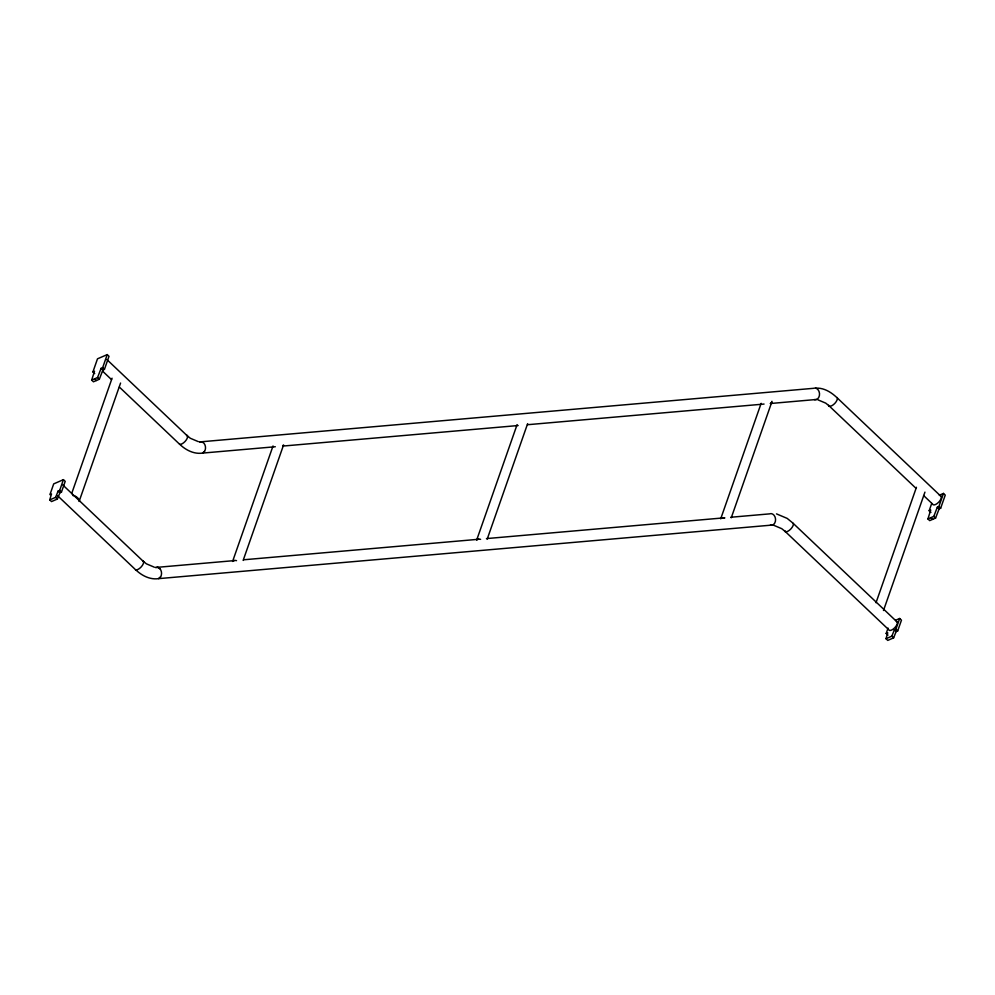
<?xml version="1.0" encoding="UTF-8"?>
<svg xmlns="http://www.w3.org/2000/svg" width="995" height="995" viewBox="0 0 995 995"><rect width="100%" height="100%" fill="white"/><g stroke="black" fill="none" stroke-linecap="round" stroke-linejoin="round"><path stroke-width="1.49" d="M49.75 499.876L51.504 493.968L49.937 494.639L53.705 483.881L63.431 479.665L65.21 481.356L61.441 492.115L59.887 492.786L57.374 499.03L51.529 501.567L49.75 499.876L55.608 497.351L58.108 491.107L59.675 490.423L63.431 479.665M895.512 620.295L899.679 618.492L901.458 620.183L897.689 630.929L896.122 631.614L893.622 637.857L887.764 640.394L885.998 638.703L887.751 632.783L886.184 633.467L887.963 635.146M92.921 371.919L97.498 358.822L107.236 354.606L109.002 356.297L104.425 369.381L102.858 370.065L99.338 379.244L93.455 381.794L91.677 380.115L94.488 371.234L92.921 371.919L94.699 373.598M939.305 495.236L943.471 493.433L945.25 495.124L940.661 508.209L939.106 508.88L935.586 518.072L929.703 520.621L927.925 518.93L930.723 510.062L929.168 510.733L930.934 512.425M91.677 380.115L97.56 377.565L101.08 368.374L102.647 367.702L107.236 354.606M71.64 493.657L112.074 378.199M120.569 383.05L79.115 501.443A3.744 2.413 19.3 0 0 79.364 500.398A7.749 5 19.3 0 0 74.55 495.821A3.744 2.413 19.3 0 0 72.933 495.585M273.028 445.959L232.594 561.429A3.744 2.413 19.3 0 1 236.524 560.658M243.141 560.434L283.575 444.964A3.744 2.413 19.3 0 1 282.655 445.698M517.089 424.654L476.655 540.111A3.744 2.413 19.3 0 1 480.585 539.352M487.202 539.128L527.636 423.659M761.15 403.336L720.716 518.805A3.744 2.413 19.3 0 1 724.646 518.034M731.25 517.81L771.685 402.353M876.01 602.734L916.445 487.276M883.485 610.507L924.94 492.127M886.184 633.467L888.062 628.081M929.168 510.733L931.706 503.47M885.998 638.703L891.843 636.166L894.356 629.922L895.91 629.25L899.679 618.492M927.925 518.93L933.807 516.393L937.327 507.201L938.894 506.53L943.471 493.433M814.333 399.629A5.87 4.478 85 0 0 819.519 393.585A5.87 4.478 85 0 0 813.462 388.324L199.448 441.942L201.761 441.78L203.875 443.148A5.87 4.478 85 0 1 204.51 451.431L202.632 453.086C194.05 454.379 185.829 450.138 179.772 444.342M204.51 451.431L202.632 453.086L275.317 446.743M234.36 560.608L155.481 567.486L157.782 567.324L159.909 568.705A5.87 4.478 85 0 1 160.543 576.976L158.665 578.63C150.083 579.923 141.862 575.682 135.805 569.886M160.543 576.976L158.665 578.63L772.68 525.024M283.053 446.058L518.146 425.537M527.425 424.728L764.061 404.057M770.242 403.522L816.646 399.468M243.638 559.787L478.732 539.265M486.455 538.593L724.646 517.798M730.827 517.251L769.496 513.88A5.87 4.478 85 0 1 775.553 519.141A5.87 4.478 85 0 1 770.366 525.186M815.776 388.162C823.611 387.652 830.75 391.918 836.322 397.08A5.87 2.575 -46.5 0 1 834.855 403.361A5.87 2.575 -46.5 0 1 828.561 405.351L915.786 488.11M817.79 399.779L825.713 403.124L829.556 406.234M776.498 513.88L787.182 518.395L792.356 522.624A5.87 2.575 -46.5 0 1 790.888 528.917A5.87 2.575 -46.5 0 1 784.595 530.895L888.585 629.574A5.87 2.575 -46.5 0 0 894.878 627.596A5.87 2.575 -46.5 0 0 896.346 621.303M773.824 525.323L781.747 528.681L785.59 531.778M198.291 441.631L190.368 438.285L186.538 435.176A5.87 2.575 -46.5 0 1 185.07 441.469A5.87 2.575 -46.5 0 1 178.777 443.447L119.388 387.092M154.325 567.187L146.402 563.829L142.571 560.732A5.87 2.575 -46.5 0 1 141.103 567.026A5.87 2.575 -46.5 0 1 134.81 569.003L57.486 495.622M157.782 567.324L159.909 568.705M837.305 397.963L941.307 496.642M938.894 506.53L940.661 508.209M937.327 507.201L939.106 508.88M923.609 495.535L932.551 504.03A5.87 2.575 -46.5 0 0 938.845 502.04A5.87 2.575 -46.5 0 0 940.312 495.759M933.807 516.393L935.586 518.072M930.872 517.649L932.638 519.34M793.338 523.507L897.341 622.186M895.91 629.25L897.689 630.929M894.356 629.922L896.122 631.614M891.843 636.166L893.622 637.857M106.838 359.506L187.533 436.071M102.647 367.702L104.425 369.381M101.08 368.374L102.858 370.065M102.572 371.135L111.54 379.642M97.56 377.565L99.338 379.244M94.624 378.834L96.403 380.513M62.872 485.05L143.566 561.615M59.675 490.423L61.441 492.115M58.108 491.107L59.887 492.786M55.608 497.351L57.374 499.03M771.946 401.308A3.744 2.413 19.3 0 1 770.777 403.087"/></g></svg>
